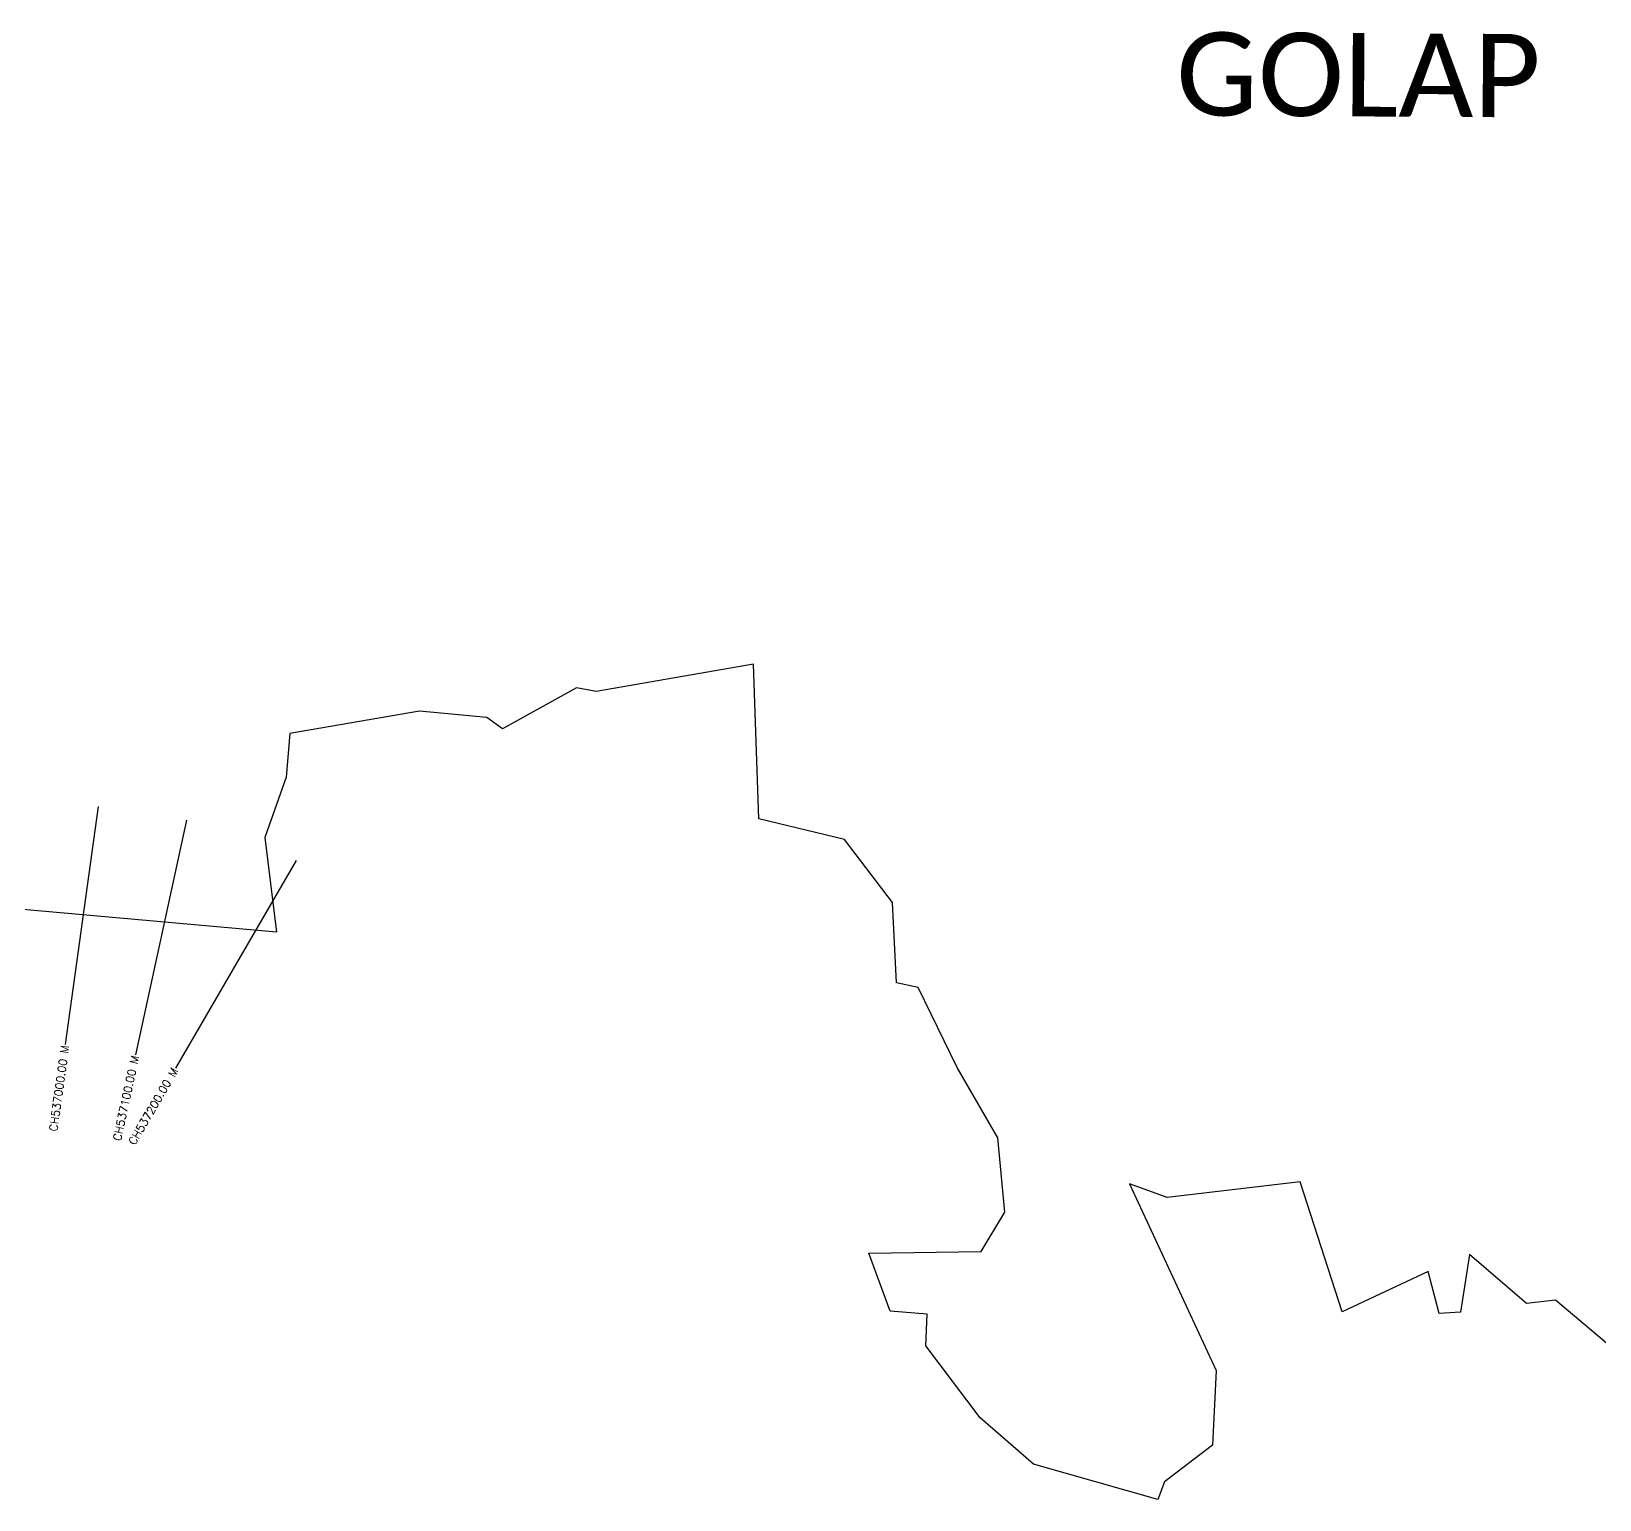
# Model space of a CAD drawing. Header units: metres. Extents: x 316295 to 324161, y 1868151 to 1873547.
# Drawn here: x 318319 to 320278, y 1868346 to 1870180 of the extents above; entities that cross this region are included whole.
import ezdxf
from ezdxf.enums import TextEntityAlignment as Align

# ---------------------------------------------------------------- set-up
doc = ezdxf.new("R2010")
doc.units = ezdxf.units.M
for name, color, linetype in [('CS', 134, 'Continuous'), ('CSMark', 6, 'Continuous'), ('village', 3, 'Continuous'), ('VILLAGE NAME', 250, 'Continuous')]:
    doc.layers.add(name, color=color, linetype=linetype)
doc.styles.get("Standard").update_dxf_attribs({"font": 'simplex.shx'})

msp = doc.modelspace()

# ---------------------------------------------------------------- linework, layer by layer
at = {"layer": 'CS'}
for p, q in [((318402.2, 1869212), (318360.9, 1868914.8)), ((318512.2, 1869194.9), (318448.5, 1868901.7)), ((318649.4, 1869144.7), (318498.5, 1868885.4))]:
    msp.add_line(p, q, dxfattribs=at)
at = {"layer": 'village', "color": 3, "true_color": 0x00ff00}
msp.add_polyline3d([(320331.7, 1868503.7, 0), (320223.2, 1868595.5, 0), (320186.9, 1868591.4, 0), (320115.6, 1868652.5, 0), (320104.3, 1868580.4, 0), (320077.7, 1868578.9, 0), (320064.1, 1868631.2, 0), (319956.5, 1868580.8, 0), (319903.9, 1868743.3, 0), (319737.9, 1868723.6, 0), (319690.9, 1868740.8, 0), (319799.1, 1868507.5, 0), (319794.4, 1868414.2, 0), (319734.5, 1868368.4, 0), (319726, 1868346.3, 0), (319570.6, 1868390.7, 0), (319504.1, 1868448.4, 0), (319436.2, 1868538.2, 0), (319438.1, 1868577.9, 0), (319391.7, 1868581.7, 0), (319364.9, 1868654, 0), (319505.5, 1868656.3, 0), (319534.9, 1868705.2, 0), (319526, 1868798.2, 0), (319475.3, 1868885.9, 0), (319426.7, 1868986.2, 0), (319399.6, 1868991.7, 0), (319394.4, 1869092.2, 0), (319334.7, 1869170.9, 0), (319227.6, 1869196.7, 0), (319220.9, 1869389.8, 0), (319024.1, 1869355.7, 0), (318999.9, 1869360.5, 0), (318907.3, 1869309.2, 0), (318887.5, 1869323.1, 0), (318803.4, 1869331.2, 0), (318641.6, 1869303.4, 0), (318636.8, 1869248.6, 0), (318610.2, 1869173.2, 0), (318624.9, 1869055.3, 0), (318294, 1869084.5, 0)], dxfattribs=at)

# ---------------------------------------------------------------- texts
at = {"layer": 'CSMark'}
for s, rotation, p in [('CH537000.00 M', 82.0808, (318360.7, 1868913.8)), ('CH537100.00 M', 77.7407, (318448.3, 1868900.7)), ('CH537200.00 M', 59.8203, (318498, 1868884.5))]:
    msp.add_text(s, height=10, rotation=rotation, dxfattribs=at).set_placement(p, align=Align.MIDDLE_RIGHT)
at = {"layer": 'VILLAGE NAME', "insert": (319749.3, 1870179.5), "char_height": 104.042, "attachment_point": 1, "rotation": 359.6762}
msp.add_mtext_dynamic_manual_height_columns('{\\fCalibri|b0|i0|c0|p34;GOLAP}', width=1260.634, gutter_width=520.2, heights=[0], dxfattribs=at)

doc.saveas('drawing.dxf')
